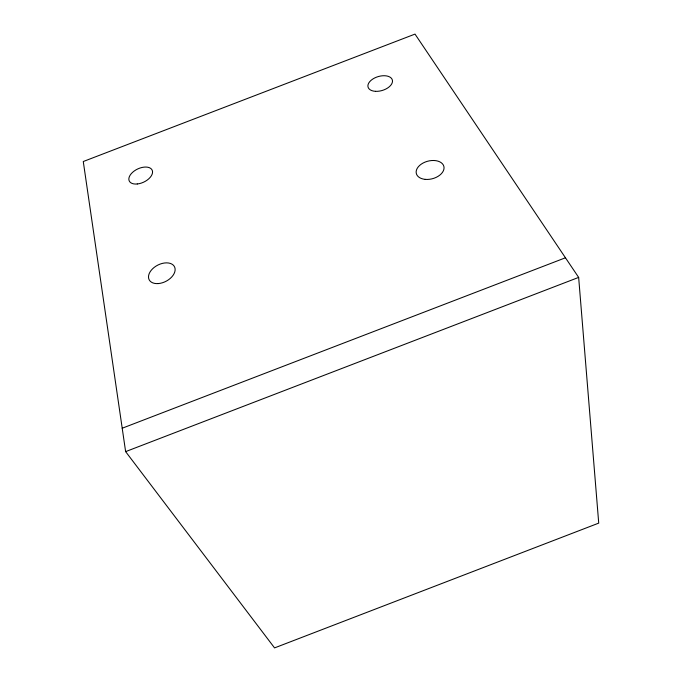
<?xml version="1.0" encoding="UTF-8"?>
<svg xmlns="http://www.w3.org/2000/svg" width="682" height="682" viewBox="0 0 682 682"><rect width="100%" height="100%" fill="white"/><g stroke="black" fill="none" stroke-linecap="round" stroke-linejoin="round"><path stroke-width="1.02" d="M122.206 428.228L565.455 257.787M125.624 451.62L578.651 277.404L415.006 34.1L83.272 161.523L125.624 451.62L274.556 647.9L598.728 523.12L578.651 277.404M158.173 283.584A14.245 9.079 -27.3 0 0 174.737 267.293A14.245 9.079 -27.3 0 0 152.538 268.844A14.245 9.079 -27.3 0 0 158.173 283.584M425.193 179.366A14.237 9.071 -14.7 0 0 443.863 166.357A14.237 9.071 -14.7 0 0 421.229 164.166A14.237 9.071 -14.7 0 0 425.193 179.366M375.475 91.328A12.668 7.238 -16.6 0 0 392.406 80.203A12.668 7.238 -16.6 0 0 372.713 79.086A12.668 7.238 -16.6 0 0 375.475 91.328M137.261 183.978A12.668 7.238 -25.4 0 0 152.248 170.338A12.668 7.238 -25.4 0 0 132.589 172.324A12.668 7.238 -25.4 0 0 137.261 183.978"/></g></svg>
